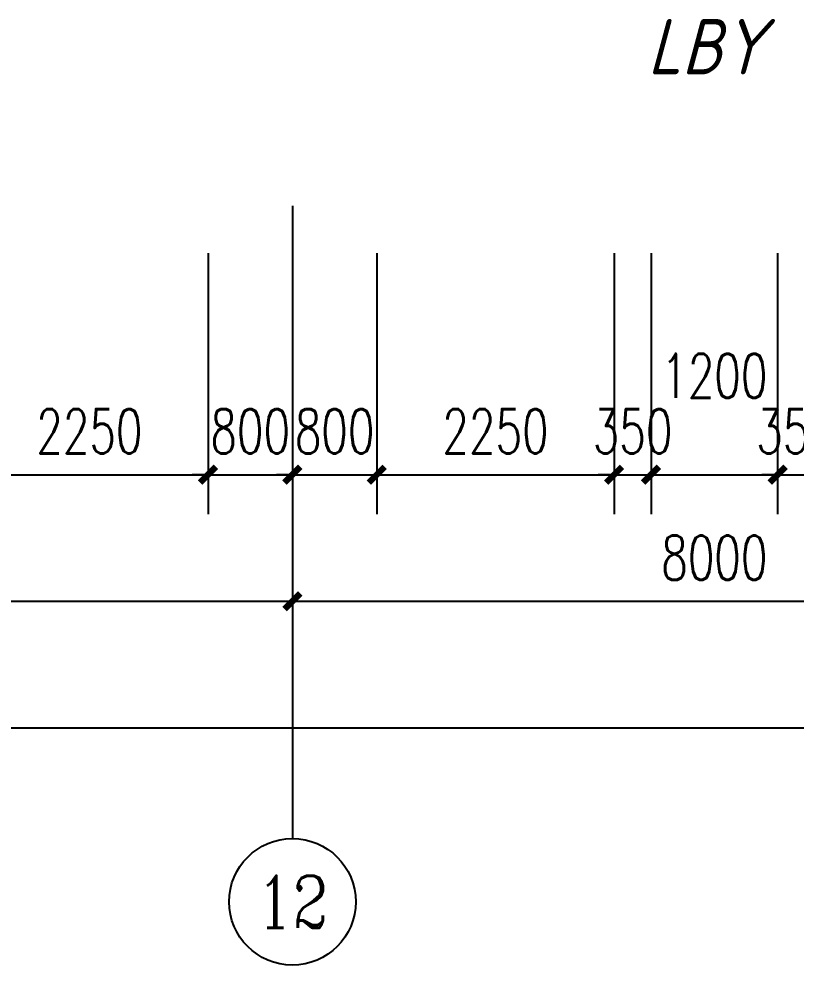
# Model space of a CAD drawing. Extents: x 0 to 2972856, y -1269770 to 0.
# Drawn here: x 2748063 to 2755431, y -1241746 to -1232774 of the extents above; entities that cross this region are included whole.
import ezdxf
from ezdxf.enums import TextEntityAlignment as Align

# ---------------------------------------------------------------- set-up
doc = ezdxf.new("R2010")
doc.units = 0
doc.header["$LTSCALE"] = 1000
doc.header["$PDSIZE"] = 50
doc.layers.add('1-建筑底图', color=8, linetype='Continuous')
doc.layers.add('AXIS_TEXT', color=7, linetype='Continuous')
doc.styles.add('_TCH_AXIS', font='COMPLEX', dxfattribs={"bigfont": 'GBCBIG'})
doc.styles.add('A_DIM_T3', font='SIMPLEX', dxfattribs={"width": 0.7, "bigfont": 'HZ'})
doc.styles.add('COMPLEX', font='COMPLEX')
doc.styles.get("Standard").update_dxf_attribs({"font": 'gbeitc.shx', "bigfont": 'gbcbig.shx'})
doc.dimstyles.new('_TCH_ARCH&&150', dxfattribs={"dimtxt": 420, "dimasz": 150, "dimexe": 375, "dimexo": 450, "dimgap": 202.5, "dimtad": 1, "dimdec": 0, "dimzin": 0, "dimdsep": 46, "dimtxsty": 'A_DIM_T3', "dimblk": 'ARCHTICK', "dimcen": 0.09, "dimclrt": 7, "dimazin": 2, "dimtfac": 1, "dimtdec": 0, "dimtix": 1, "dimtmove": 2, "dimatfit": 3, "dimfxl": 150, "dimtolj": 1, "dimtzin": 0, "dimarcsym": 0})

# ---------------------------------------------------------------- blocks, each defined once
blk = doc.blocks.new('_ArchTick')
at = {"color": 0, "linetype": 'ByBlock', "const_width": 0.4}
blk.add_lwpolyline([(-0.5, -0.5), (0.5, 0.5)], dxfattribs=at)
blk = doc.blocks.new('*D1162')
at = {"layer": '1-建筑底图', "color": 0, "lineweight": -2, "transparency": 16777216}
for p, q in [((2060076.6, -1229225.4), (2060076.6, -1234100.4)), ((2167276.6, -1229225.4), (2167276.6, -1234100.4)), ((2060076.6, -1233725.4), (2167276.6, -1233725.4))]:
    blk.add_line(p, q, dxfattribs=at)
at = {"layer": 'Defpoints', "color": 0, "transparency": 16777216}
for p in [(2060076.6, -1228775.4), (2167276.6, -1228775.4), (2167276.6, -1233725.4)]:
    blk.add_point(p, dxfattribs=at)
at = {"layer": '1-建筑底图', "color": 0, "lineweight": -2, "transparency": 16777216, "xscale": 150, "yscale": 150, "zscale": 150, "rotation": 180}
blk.add_blockref('_ArchTick', (2060076.6, -1233725.4), dxfattribs=at)
at = {"layer": '1-建筑底图', "color": 0, "lineweight": -2, "transparency": 16777216, "xscale": 150, "yscale": 150, "zscale": 150}
blk.add_blockref('_ArchTick', (2167276.6, -1233725.4), dxfattribs=at)
at = {"layer": '1-建筑底图', "color": 7, "transparency": 16777216, "insert": (2113676.6, -1233312.9), "char_height": 420, "attachment_point": 5, "style": 'A_DIM_T3'}
blk.add_mtext('\\A1;107200', dxfattribs=at)
blk = doc.blocks.new('*D1174')
at = {"layer": '1-建筑底图', "color": 0, "lineweight": -2, "transparency": 16777216}
for p, q in [((2127876.6, -1229225.4), (2127876.6, -1232900.4)), ((2135876.6, -1229225.4), (2135876.6, -1232900.4)), ((2127876.6, -1232525.4), (2135876.6, -1232525.4))]:
    blk.add_line(p, q, dxfattribs=at)
at = {"layer": 'Defpoints', "color": 0, "transparency": 16777216}
for p in [(2127876.6, -1228775.4), (2135876.6, -1228775.4), (2135876.6, -1232525.4)]:
    blk.add_point(p, dxfattribs=at)
at = {"layer": '1-建筑底图', "color": 0, "lineweight": -2, "transparency": 16777216, "xscale": 150, "yscale": 150, "zscale": 150, "rotation": 180}
blk.add_blockref('_ArchTick', (2127876.6, -1232525.4), dxfattribs=at)
at = {"layer": '1-建筑底图', "color": 0, "lineweight": -2, "transparency": 16777216, "xscale": 150, "yscale": 150, "zscale": 150}
blk.add_blockref('_ArchTick', (2135876.6, -1232525.4), dxfattribs=at)
at = {"layer": '1-建筑底图', "color": 7, "transparency": 16777216, "insert": (2131876.6, -1232112.9), "char_height": 420, "attachment_point": 5, "style": 'A_DIM_T3'}
blk.add_mtext('\\A1;8000', dxfattribs=at)
blk = doc.blocks.new('*D1175')
at = {"layer": '1-建筑底图', "color": 0, "lineweight": -2, "transparency": 16777216}
for p, q in [((2135876.6, -1229225.4), (2135876.6, -1232900.4)), ((2143876.6, -1229225.4), (2143876.6, -1232900.4)), ((2135876.6, -1232525.4), (2143876.6, -1232525.4))]:
    blk.add_line(p, q, dxfattribs=at)
at = {"layer": 'Defpoints', "color": 0, "transparency": 16777216}
for p in [(2135876.6, -1228775.4), (2143876.6, -1228775.4), (2143876.6, -1232525.4)]:
    blk.add_point(p, dxfattribs=at)
at = {"layer": '1-建筑底图', "color": 0, "lineweight": -2, "transparency": 16777216, "xscale": 150, "yscale": 150, "zscale": 150, "rotation": 180}
blk.add_blockref('_ArchTick', (2135876.6, -1232525.4), dxfattribs=at)
at = {"layer": '1-建筑底图', "color": 0, "lineweight": -2, "transparency": 16777216, "xscale": 150, "yscale": 150, "zscale": 150}
blk.add_blockref('_ArchTick', (2143876.6, -1232525.4), dxfattribs=at)
at = {"layer": '1-建筑底图', "color": 7, "transparency": 16777216, "insert": (2139876.6, -1232112.9), "char_height": 420, "attachment_point": 5, "style": 'A_DIM_T3'}
blk.add_mtext('\\A1;8000', dxfattribs=at)
blk = doc.blocks.new('*D1300')
at = {"layer": '1-建筑底图', "color": 0, "lineweight": -2, "transparency": 16777216}
for p, q in [((2140476.6, -1229225.4), (2140476.6, -1231700.4)), ((2140826.6, -1229225.4), (2140826.6, -1231700.4)), ((2140476.6, -1231325.4), (2140326.6, -1231325.4)), ((2140476.6, -1231325.4), (2140826.6, -1231325.4)), ((2140826.6, -1231325.4), (2140976.6, -1231325.4))]:
    blk.add_line(p, q, dxfattribs=at)
at = {"layer": 'Defpoints', "color": 0, "transparency": 16777216}
for p in [(2140476.6, -1228775.4), (2140826.6, -1228775.4), (2140826.6, -1231325.4)]:
    blk.add_point(p, dxfattribs=at)
at = {"layer": '1-建筑底图', "color": 0, "lineweight": -2, "transparency": 16777216, "xscale": 150, "yscale": 150, "zscale": 150}
blk.add_blockref('_ArchTick', (2140476.6, -1231325.4), dxfattribs=at)
at = {"layer": '1-建筑底图', "color": 0, "lineweight": -2, "transparency": 16777216, "xscale": 150, "yscale": 150, "zscale": 150, "rotation": 180}
blk.add_blockref('_ArchTick', (2140826.6, -1231325.4), dxfattribs=at)
at = {"layer": '1-建筑底图', "color": 7, "transparency": 16777216, "insert": (2140651.6, -1230912.9), "char_height": 420, "attachment_point": 5, "style": 'A_DIM_T3'}
blk.add_mtext('\\A1;350', dxfattribs=at)
blk = doc.blocks.new('*D1301')
at = {"layer": '1-建筑底图', "color": 0, "lineweight": -2, "transparency": 16777216}
for p, q in [((2139276.6, -1229225.4), (2139276.6, -1231700.4)), ((2140476.6, -1229225.4), (2140476.6, -1231700.4)), ((2139276.6, -1231325.4), (2140476.6, -1231325.4))]:
    blk.add_line(p, q, dxfattribs=at)
at = {"layer": 'Defpoints', "color": 0, "transparency": 16777216}
for p in [(2139276.6, -1228775.4), (2140476.6, -1228775.4), (2140476.6, -1231325.4)]:
    blk.add_point(p, dxfattribs=at)
at = {"layer": '1-建筑底图', "color": 0, "lineweight": -2, "transparency": 16777216, "xscale": 150, "yscale": 150, "zscale": 150, "rotation": 180}
blk.add_blockref('_ArchTick', (2139276.6, -1231325.4), dxfattribs=at)
at = {"layer": '1-建筑底图', "color": 0, "lineweight": -2, "transparency": 16777216, "xscale": 150, "yscale": 150, "zscale": 150}
blk.add_blockref('_ArchTick', (2140476.6, -1231325.4), dxfattribs=at)
at = {"layer": '1-建筑底图', "color": 7, "transparency": 16777216, "insert": (2139876.6, -1230387.9), "char_height": 420, "attachment_point": 5, "style": 'A_DIM_T3'}
blk.add_mtext('\\A1;1200', dxfattribs=at)
blk = doc.blocks.new('*D1302')
at = {"layer": '1-建筑底图', "color": 0, "lineweight": -2, "transparency": 16777216}
for p, q in [((2138926.6, -1229225.4), (2138926.6, -1231700.4)), ((2139276.6, -1229225.4), (2139276.6, -1231700.4)), ((2138926.6, -1231325.4), (2138776.6, -1231325.4)), ((2138926.6, -1231325.4), (2139276.6, -1231325.4)), ((2139276.6, -1231325.4), (2139426.6, -1231325.4))]:
    blk.add_line(p, q, dxfattribs=at)
at = {"layer": 'Defpoints', "color": 0, "transparency": 16777216}
for p in [(2138926.6, -1228775.4), (2139276.6, -1228775.4), (2139276.6, -1231325.4)]:
    blk.add_point(p, dxfattribs=at)
at = {"layer": '1-建筑底图', "color": 0, "lineweight": -2, "transparency": 16777216, "xscale": 150, "yscale": 150, "zscale": 150}
blk.add_blockref('_ArchTick', (2138926.6, -1231325.4), dxfattribs=at)
at = {"layer": '1-建筑底图', "color": 0, "lineweight": -2, "transparency": 16777216, "xscale": 150, "yscale": 150, "zscale": 150, "rotation": 180}
blk.add_blockref('_ArchTick', (2139276.6, -1231325.4), dxfattribs=at)
at = {"layer": '1-建筑底图', "color": 7, "transparency": 16777216, "insert": (2139101.6, -1230912.9), "char_height": 420, "attachment_point": 5, "style": 'A_DIM_T3'}
blk.add_mtext('\\A1;350', dxfattribs=at)
blk = doc.blocks.new('*D1303')
at = {"layer": '1-建筑底图', "color": 0, "lineweight": -2, "transparency": 16777216}
for p, q in [((2136676.6, -1229225.4), (2136676.6, -1231700.4)), ((2138926.6, -1229225.4), (2138926.6, -1231700.4)), ((2136676.6, -1231325.4), (2138926.6, -1231325.4))]:
    blk.add_line(p, q, dxfattribs=at)
at = {"layer": 'Defpoints', "color": 0, "transparency": 16777216}
for p in [(2136676.6, -1228775.4), (2138926.6, -1228775.4), (2138926.6, -1231325.4)]:
    blk.add_point(p, dxfattribs=at)
at = {"layer": '1-建筑底图', "color": 0, "lineweight": -2, "transparency": 16777216, "xscale": 150, "yscale": 150, "zscale": 150, "rotation": 180}
blk.add_blockref('_ArchTick', (2136676.6, -1231325.4), dxfattribs=at)
at = {"layer": '1-建筑底图', "color": 0, "lineweight": -2, "transparency": 16777216, "xscale": 150, "yscale": 150, "zscale": 150}
blk.add_blockref('_ArchTick', (2138926.6, -1231325.4), dxfattribs=at)
at = {"layer": '1-建筑底图', "color": 7, "transparency": 16777216, "insert": (2137801.6, -1230912.9), "char_height": 420, "attachment_point": 5, "style": 'A_DIM_T3'}
blk.add_mtext('\\A1;2250', dxfattribs=at)
blk = doc.blocks.new('*D1304')
at = {"layer": '1-建筑底图', "color": 0, "lineweight": -2, "transparency": 16777216}
for p, q in [((2135876.6, -1229225.4), (2135876.6, -1231700.4)), ((2136676.6, -1229225.4), (2136676.6, -1231700.4)), ((2135876.6, -1231325.4), (2135726.6, -1231325.4)), ((2135876.6, -1231325.4), (2136676.6, -1231325.4)), ((2136676.6, -1231325.4), (2136826.6, -1231325.4))]:
    blk.add_line(p, q, dxfattribs=at)
at = {"layer": 'Defpoints', "color": 0, "transparency": 16777216}
for p in [(2135876.6, -1228775.4), (2136676.6, -1228775.4), (2136676.6, -1231325.4)]:
    blk.add_point(p, dxfattribs=at)
at = {"layer": '1-建筑底图', "color": 0, "lineweight": -2, "transparency": 16777216, "xscale": 150, "yscale": 150, "zscale": 150}
blk.add_blockref('_ArchTick', (2135876.6, -1231325.4), dxfattribs=at)
at = {"layer": '1-建筑底图', "color": 0, "lineweight": -2, "transparency": 16777216, "xscale": 150, "yscale": 150, "zscale": 150, "rotation": 180}
blk.add_blockref('_ArchTick', (2136676.6, -1231325.4), dxfattribs=at)
at = {"layer": '1-建筑底图', "color": 7, "transparency": 16777216, "insert": (2136276.6, -1230912.9), "char_height": 420, "attachment_point": 5, "style": 'A_DIM_T3'}
blk.add_mtext('\\A1;800', dxfattribs=at)
blk = doc.blocks.new('*D1305')
at = {"layer": '1-建筑底图', "color": 0, "lineweight": -2, "transparency": 16777216}
for p, q in [((2135076.6, -1229225.4), (2135076.6, -1231700.4)), ((2135876.6, -1229225.4), (2135876.6, -1231700.4)), ((2135076.6, -1231325.4), (2134926.6, -1231325.4)), ((2135076.6, -1231325.4), (2135876.6, -1231325.4)), ((2135876.6, -1231325.4), (2136026.6, -1231325.4))]:
    blk.add_line(p, q, dxfattribs=at)
at = {"layer": 'Defpoints', "color": 0, "transparency": 16777216}
for p in [(2135076.6, -1228775.4), (2135876.6, -1228775.4), (2135876.6, -1231325.4)]:
    blk.add_point(p, dxfattribs=at)
at = {"layer": '1-建筑底图', "color": 0, "lineweight": -2, "transparency": 16777216, "xscale": 150, "yscale": 150, "zscale": 150}
blk.add_blockref('_ArchTick', (2135076.6, -1231325.4), dxfattribs=at)
at = {"layer": '1-建筑底图', "color": 0, "lineweight": -2, "transparency": 16777216, "xscale": 150, "yscale": 150, "zscale": 150, "rotation": 180}
blk.add_blockref('_ArchTick', (2135876.6, -1231325.4), dxfattribs=at)
at = {"layer": '1-建筑底图', "color": 7, "transparency": 16777216, "insert": (2135476.6, -1230912.9), "char_height": 420, "attachment_point": 5, "style": 'A_DIM_T3'}
blk.add_mtext('\\A1;800', dxfattribs=at)
blk = doc.blocks.new('*D1306')
at = {"layer": '1-建筑底图', "color": 0, "lineweight": -2, "transparency": 16777216}
for p, q in [((2132826.6, -1229225.4), (2132826.6, -1231700.4)), ((2135076.6, -1229225.4), (2135076.6, -1231700.4)), ((2132826.6, -1231325.4), (2135076.6, -1231325.4))]:
    blk.add_line(p, q, dxfattribs=at)
at = {"layer": 'Defpoints', "color": 0, "transparency": 16777216}
for p in [(2132826.6, -1228775.4), (2135076.6, -1228775.4), (2135076.6, -1231325.4)]:
    blk.add_point(p, dxfattribs=at)
at = {"layer": '1-建筑底图', "color": 0, "lineweight": -2, "transparency": 16777216, "xscale": 150, "yscale": 150, "zscale": 150, "rotation": 180}
blk.add_blockref('_ArchTick', (2132826.6, -1231325.4), dxfattribs=at)
at = {"layer": '1-建筑底图', "color": 0, "lineweight": -2, "transparency": 16777216, "xscale": 150, "yscale": 150, "zscale": 150}
blk.add_blockref('_ArchTick', (2135076.6, -1231325.4), dxfattribs=at)
at = {"layer": '1-建筑底图', "color": 7, "transparency": 16777216, "insert": (2133951.6, -1230912.9), "char_height": 420, "attachment_point": 5, "style": 'A_DIM_T3'}
blk.add_mtext('\\A1;2250', dxfattribs=at)
blk = doc.blocks.new('*D1469')
at = {"layer": '1-建筑底图', "color": 0, "lineweight": -2, "transparency": 16777216}
for p, q in [((2060076.6, -1229225.4), (2060076.6, -1234100.4)), ((2167276.6, -1229225.4), (2167276.6, -1234100.4)), ((2060076.6, -1233725.4), (2167276.6, -1233725.4))]:
    blk.add_line(p, q, dxfattribs=at)
at = {"layer": 'Defpoints', "color": 0, "transparency": 16777216}
for p in [(2060076.6, -1228775.4), (2167276.6, -1228775.4), (2167276.6, -1233725.4)]:
    blk.add_point(p, dxfattribs=at)
at = {"layer": '1-建筑底图', "color": 0, "lineweight": -2, "transparency": 16777216, "xscale": 150, "yscale": 150, "zscale": 150, "rotation": 180}
blk.add_blockref('_ArchTick', (2060076.6, -1233725.4), dxfattribs=at)
at = {"layer": '1-建筑底图', "color": 0, "lineweight": -2, "transparency": 16777216, "xscale": 150, "yscale": 150, "zscale": 150}
blk.add_blockref('_ArchTick', (2167276.6, -1233725.4), dxfattribs=at)
at = {"layer": '1-建筑底图', "color": 7, "transparency": 16777216, "insert": (2113676.6, -1233312.9), "char_height": 420, "attachment_point": 5, "style": 'A_DIM_T3'}
blk.add_mtext('\\A1;107200', dxfattribs=at)
blk = doc.blocks.new('*D1481')
at = {"layer": '1-建筑底图', "color": 0, "lineweight": -2, "transparency": 16777216}
for p, q in [((2127876.6, -1229225.4), (2127876.6, -1232900.4)), ((2135876.6, -1229225.4), (2135876.6, -1232900.4)), ((2127876.6, -1232525.4), (2135876.6, -1232525.4))]:
    blk.add_line(p, q, dxfattribs=at)
at = {"layer": 'Defpoints', "color": 0, "transparency": 16777216}
for p in [(2127876.6, -1228775.4), (2135876.6, -1228775.4), (2135876.6, -1232525.4)]:
    blk.add_point(p, dxfattribs=at)
at = {"layer": '1-建筑底图', "color": 0, "lineweight": -2, "transparency": 16777216, "xscale": 150, "yscale": 150, "zscale": 150, "rotation": 180}
blk.add_blockref('_ArchTick', (2127876.6, -1232525.4), dxfattribs=at)
at = {"layer": '1-建筑底图', "color": 0, "lineweight": -2, "transparency": 16777216, "xscale": 150, "yscale": 150, "zscale": 150}
blk.add_blockref('_ArchTick', (2135876.6, -1232525.4), dxfattribs=at)
at = {"layer": '1-建筑底图', "color": 7, "transparency": 16777216, "insert": (2131876.6, -1232112.9), "char_height": 420, "attachment_point": 5, "style": 'A_DIM_T3'}
blk.add_mtext('\\A1;8000', dxfattribs=at)
blk = doc.blocks.new('*D1482')
at = {"layer": '1-建筑底图', "color": 0, "lineweight": -2, "transparency": 16777216}
for p, q in [((2135876.6, -1229225.4), (2135876.6, -1232900.4)), ((2143876.6, -1229225.4), (2143876.6, -1232900.4)), ((2135876.6, -1232525.4), (2143876.6, -1232525.4))]:
    blk.add_line(p, q, dxfattribs=at)
at = {"layer": 'Defpoints', "color": 0, "transparency": 16777216}
for p in [(2135876.6, -1228775.4), (2143876.6, -1228775.4), (2143876.6, -1232525.4)]:
    blk.add_point(p, dxfattribs=at)
at = {"layer": '1-建筑底图', "color": 0, "lineweight": -2, "transparency": 16777216, "xscale": 150, "yscale": 150, "zscale": 150, "rotation": 180}
blk.add_blockref('_ArchTick', (2135876.6, -1232525.4), dxfattribs=at)
at = {"layer": '1-建筑底图', "color": 0, "lineweight": -2, "transparency": 16777216, "xscale": 150, "yscale": 150, "zscale": 150}
blk.add_blockref('_ArchTick', (2143876.6, -1232525.4), dxfattribs=at)
at = {"layer": '1-建筑底图', "color": 7, "transparency": 16777216, "insert": (2139876.6, -1232112.9), "char_height": 420, "attachment_point": 5, "style": 'A_DIM_T3'}
blk.add_mtext('\\A1;8000', dxfattribs=at)
blk = doc.blocks.new('*D1607')
at = {"layer": '1-建筑底图', "color": 0, "lineweight": -2, "transparency": 16777216}
for p, q in [((2140476.6, -1229225.4), (2140476.6, -1231700.4)), ((2140826.6, -1229225.4), (2140826.6, -1231700.4)), ((2140476.6, -1231325.4), (2140326.6, -1231325.4)), ((2140476.6, -1231325.4), (2140826.6, -1231325.4)), ((2140826.6, -1231325.4), (2140976.6, -1231325.4))]:
    blk.add_line(p, q, dxfattribs=at)
at = {"layer": 'Defpoints', "color": 0, "transparency": 16777216}
for p in [(2140476.6, -1228775.4), (2140826.6, -1228775.4), (2140826.6, -1231325.4)]:
    blk.add_point(p, dxfattribs=at)
at = {"layer": '1-建筑底图', "color": 0, "lineweight": -2, "transparency": 16777216, "xscale": 150, "yscale": 150, "zscale": 150}
blk.add_blockref('_ArchTick', (2140476.6, -1231325.4), dxfattribs=at)
at = {"layer": '1-建筑底图', "color": 0, "lineweight": -2, "transparency": 16777216, "xscale": 150, "yscale": 150, "zscale": 150, "rotation": 180}
blk.add_blockref('_ArchTick', (2140826.6, -1231325.4), dxfattribs=at)
at = {"layer": '1-建筑底图', "color": 7, "transparency": 16777216, "insert": (2140651.6, -1230912.9), "char_height": 420, "attachment_point": 5, "style": 'A_DIM_T3'}
blk.add_mtext('\\A1;350', dxfattribs=at)
blk = doc.blocks.new('*D1608')
at = {"layer": '1-建筑底图', "color": 0, "lineweight": -2, "transparency": 16777216}
for p, q in [((2139276.6, -1229225.4), (2139276.6, -1231700.4)), ((2140476.6, -1229225.4), (2140476.6, -1231700.4)), ((2139276.6, -1231325.4), (2140476.6, -1231325.4))]:
    blk.add_line(p, q, dxfattribs=at)
at = {"layer": 'Defpoints', "color": 0, "transparency": 16777216}
for p in [(2139276.6, -1228775.4), (2140476.6, -1228775.4), (2140476.6, -1231325.4)]:
    blk.add_point(p, dxfattribs=at)
at = {"layer": '1-建筑底图', "color": 0, "lineweight": -2, "transparency": 16777216, "xscale": 150, "yscale": 150, "zscale": 150, "rotation": 180}
blk.add_blockref('_ArchTick', (2139276.6, -1231325.4), dxfattribs=at)
at = {"layer": '1-建筑底图', "color": 0, "lineweight": -2, "transparency": 16777216, "xscale": 150, "yscale": 150, "zscale": 150}
blk.add_blockref('_ArchTick', (2140476.6, -1231325.4), dxfattribs=at)
at = {"layer": '1-建筑底图', "color": 7, "transparency": 16777216, "insert": (2139876.6, -1230387.9), "char_height": 420, "attachment_point": 5, "style": 'A_DIM_T3'}
blk.add_mtext('\\A1;1200', dxfattribs=at)
blk = doc.blocks.new('*D1609')
at = {"layer": '1-建筑底图', "color": 0, "lineweight": -2, "transparency": 16777216}
for p, q in [((2138926.6, -1229225.4), (2138926.6, -1231700.4)), ((2139276.6, -1229225.4), (2139276.6, -1231700.4)), ((2138926.6, -1231325.4), (2138776.6, -1231325.4)), ((2138926.6, -1231325.4), (2139276.6, -1231325.4)), ((2139276.6, -1231325.4), (2139426.6, -1231325.4))]:
    blk.add_line(p, q, dxfattribs=at)
at = {"layer": 'Defpoints', "color": 0, "transparency": 16777216}
for p in [(2138926.6, -1228775.4), (2139276.6, -1228775.4), (2139276.6, -1231325.4)]:
    blk.add_point(p, dxfattribs=at)
at = {"layer": '1-建筑底图', "color": 0, "lineweight": -2, "transparency": 16777216, "xscale": 150, "yscale": 150, "zscale": 150}
blk.add_blockref('_ArchTick', (2138926.6, -1231325.4), dxfattribs=at)
at = {"layer": '1-建筑底图', "color": 0, "lineweight": -2, "transparency": 16777216, "xscale": 150, "yscale": 150, "zscale": 150, "rotation": 180}
blk.add_blockref('_ArchTick', (2139276.6, -1231325.4), dxfattribs=at)
at = {"layer": '1-建筑底图', "color": 7, "transparency": 16777216, "insert": (2139101.6, -1230912.9), "char_height": 420, "attachment_point": 5, "style": 'A_DIM_T3'}
blk.add_mtext('\\A1;350', dxfattribs=at)
blk = doc.blocks.new('*D1610')
at = {"layer": '1-建筑底图', "color": 0, "lineweight": -2, "transparency": 16777216}
for p, q in [((2136676.6, -1229225.4), (2136676.6, -1231700.4)), ((2138926.6, -1229225.4), (2138926.6, -1231700.4)), ((2136676.6, -1231325.4), (2138926.6, -1231325.4))]:
    blk.add_line(p, q, dxfattribs=at)
at = {"layer": 'Defpoints', "color": 0, "transparency": 16777216}
for p in [(2136676.6, -1228775.4), (2138926.6, -1228775.4), (2138926.6, -1231325.4)]:
    blk.add_point(p, dxfattribs=at)
at = {"layer": '1-建筑底图', "color": 0, "lineweight": -2, "transparency": 16777216, "xscale": 150, "yscale": 150, "zscale": 150, "rotation": 180}
blk.add_blockref('_ArchTick', (2136676.6, -1231325.4), dxfattribs=at)
at = {"layer": '1-建筑底图', "color": 0, "lineweight": -2, "transparency": 16777216, "xscale": 150, "yscale": 150, "zscale": 150}
blk.add_blockref('_ArchTick', (2138926.6, -1231325.4), dxfattribs=at)
at = {"layer": '1-建筑底图', "color": 7, "transparency": 16777216, "insert": (2137801.6, -1230912.9), "char_height": 420, "attachment_point": 5, "style": 'A_DIM_T3'}
blk.add_mtext('\\A1;2250', dxfattribs=at)
blk = doc.blocks.new('*D1611')
at = {"layer": '1-建筑底图', "color": 0, "lineweight": -2, "transparency": 16777216}
for p, q in [((2135876.6, -1229225.4), (2135876.6, -1231700.4)), ((2136676.6, -1229225.4), (2136676.6, -1231700.4)), ((2135876.6, -1231325.4), (2135726.6, -1231325.4)), ((2135876.6, -1231325.4), (2136676.6, -1231325.4)), ((2136676.6, -1231325.4), (2136826.6, -1231325.4))]:
    blk.add_line(p, q, dxfattribs=at)
at = {"layer": 'Defpoints', "color": 0, "transparency": 16777216}
for p in [(2135876.6, -1228775.4), (2136676.6, -1228775.4), (2136676.6, -1231325.4)]:
    blk.add_point(p, dxfattribs=at)
at = {"layer": '1-建筑底图', "color": 0, "lineweight": -2, "transparency": 16777216, "xscale": 150, "yscale": 150, "zscale": 150}
blk.add_blockref('_ArchTick', (2135876.6, -1231325.4), dxfattribs=at)
at = {"layer": '1-建筑底图', "color": 0, "lineweight": -2, "transparency": 16777216, "xscale": 150, "yscale": 150, "zscale": 150, "rotation": 180}
blk.add_blockref('_ArchTick', (2136676.6, -1231325.4), dxfattribs=at)
at = {"layer": '1-建筑底图', "color": 7, "transparency": 16777216, "insert": (2136276.6, -1230912.9), "char_height": 420, "attachment_point": 5, "style": 'A_DIM_T3'}
blk.add_mtext('\\A1;800', dxfattribs=at)
blk = doc.blocks.new('*D1612')
at = {"layer": '1-建筑底图', "color": 0, "lineweight": -2, "transparency": 16777216}
for p, q in [((2135076.6, -1229225.4), (2135076.6, -1231700.4)), ((2135876.6, -1229225.4), (2135876.6, -1231700.4)), ((2135076.6, -1231325.4), (2134926.6, -1231325.4)), ((2135076.6, -1231325.4), (2135876.6, -1231325.4)), ((2135876.6, -1231325.4), (2136026.6, -1231325.4))]:
    blk.add_line(p, q, dxfattribs=at)
at = {"layer": 'Defpoints', "color": 0, "transparency": 16777216}
for p in [(2135076.6, -1228775.4), (2135876.6, -1228775.4), (2135876.6, -1231325.4)]:
    blk.add_point(p, dxfattribs=at)
at = {"layer": '1-建筑底图', "color": 0, "lineweight": -2, "transparency": 16777216, "xscale": 150, "yscale": 150, "zscale": 150}
blk.add_blockref('_ArchTick', (2135076.6, -1231325.4), dxfattribs=at)
at = {"layer": '1-建筑底图', "color": 0, "lineweight": -2, "transparency": 16777216, "xscale": 150, "yscale": 150, "zscale": 150, "rotation": 180}
blk.add_blockref('_ArchTick', (2135876.6, -1231325.4), dxfattribs=at)
at = {"layer": '1-建筑底图', "color": 7, "transparency": 16777216, "insert": (2135476.6, -1230912.9), "char_height": 420, "attachment_point": 5, "style": 'A_DIM_T3'}
blk.add_mtext('\\A1;800', dxfattribs=at)
blk = doc.blocks.new('*D1613')
at = {"layer": '1-建筑底图', "color": 0, "lineweight": -2, "transparency": 16777216}
for p, q in [((2132826.6, -1229225.4), (2132826.6, -1231700.4)), ((2135076.6, -1229225.4), (2135076.6, -1231700.4)), ((2132826.6, -1231325.4), (2135076.6, -1231325.4))]:
    blk.add_line(p, q, dxfattribs=at)
at = {"layer": 'Defpoints', "color": 0, "transparency": 16777216}
for p in [(2132826.6, -1228775.4), (2135076.6, -1228775.4), (2135076.6, -1231325.4)]:
    blk.add_point(p, dxfattribs=at)
at = {"layer": '1-建筑底图', "color": 0, "lineweight": -2, "transparency": 16777216, "xscale": 150, "yscale": 150, "zscale": 150, "rotation": 180}
blk.add_blockref('_ArchTick', (2132826.6, -1231325.4), dxfattribs=at)
at = {"layer": '1-建筑底图', "color": 0, "lineweight": -2, "transparency": 16777216, "xscale": 150, "yscale": 150, "zscale": 150}
blk.add_blockref('_ArchTick', (2135076.6, -1231325.4), dxfattribs=at)
at = {"layer": '1-建筑底图', "color": 7, "transparency": 16777216, "insert": (2133951.6, -1230912.9), "char_height": 420, "attachment_point": 5, "style": 'A_DIM_T3'}
blk.add_mtext('\\A1;2250', dxfattribs=at)
blk = doc.blocks.new('_AXISO')
blk.add_circle((0, 0), 0.5)
at = {"layer": 'AXIS_TEXT', "style": 'COMPLEX', "width": 1.041667}
blk.add_attdef('A', text='', height=0.56, dxfattribs=at).set_placement((-0.25, -0.28), (0.25, -0.28), align=Align.FIT)
blk = doc.blocks.new('*D1776')
at = {"layer": '1-建筑底图', "color": 0, "lineweight": -2, "transparency": 16777216}
for p, q in [((2060076.6, -1229225.4), (2060076.6, -1234100.4)), ((2167276.6, -1229225.4), (2167276.6, -1234100.4)), ((2060076.6, -1233725.4), (2167276.6, -1233725.4))]:
    blk.add_line(p, q, dxfattribs=at)
at = {"layer": 'Defpoints', "color": 0, "transparency": 16777216}
for p in [(2060076.6, -1228775.4), (2167276.6, -1228775.4), (2167276.6, -1233725.4)]:
    blk.add_point(p, dxfattribs=at)
at = {"layer": '1-建筑底图', "color": 0, "lineweight": -2, "transparency": 16777216, "xscale": 150, "yscale": 150, "zscale": 150, "rotation": 180}
blk.add_blockref('_ArchTick', (2060076.6, -1233725.4), dxfattribs=at)
at = {"layer": '1-建筑底图', "color": 0, "lineweight": -2, "transparency": 16777216, "xscale": 150, "yscale": 150, "zscale": 150}
blk.add_blockref('_ArchTick', (2167276.6, -1233725.4), dxfattribs=at)
at = {"layer": '1-建筑底图', "color": 7, "transparency": 16777216, "insert": (2113676.6, -1233312.9), "char_height": 420, "attachment_point": 5, "style": 'A_DIM_T3'}
blk.add_mtext('\\A1;107200', dxfattribs=at)
blk = doc.blocks.new('*D1788')
at = {"layer": '1-建筑底图', "color": 0, "lineweight": -2, "transparency": 16777216}
for p, q in [((2127876.6, -1229225.4), (2127876.6, -1232900.4)), ((2135876.6, -1229225.4), (2135876.6, -1232900.4)), ((2127876.6, -1232525.4), (2135876.6, -1232525.4))]:
    blk.add_line(p, q, dxfattribs=at)
at = {"layer": 'Defpoints', "color": 0, "transparency": 16777216}
for p in [(2127876.6, -1228775.4), (2135876.6, -1228775.4), (2135876.6, -1232525.4)]:
    blk.add_point(p, dxfattribs=at)
at = {"layer": '1-建筑底图', "color": 0, "lineweight": -2, "transparency": 16777216, "xscale": 150, "yscale": 150, "zscale": 150, "rotation": 180}
blk.add_blockref('_ArchTick', (2127876.6, -1232525.4), dxfattribs=at)
at = {"layer": '1-建筑底图', "color": 0, "lineweight": -2, "transparency": 16777216, "xscale": 150, "yscale": 150, "zscale": 150}
blk.add_blockref('_ArchTick', (2135876.6, -1232525.4), dxfattribs=at)
at = {"layer": '1-建筑底图', "color": 7, "transparency": 16777216, "insert": (2131876.6, -1232112.9), "char_height": 420, "attachment_point": 5, "style": 'A_DIM_T3'}
blk.add_mtext('\\A1;8000', dxfattribs=at)
blk = doc.blocks.new('*D1789')
at = {"layer": '1-建筑底图', "color": 0, "lineweight": -2, "transparency": 16777216}
for p, q in [((2135876.6, -1229225.4), (2135876.6, -1232900.4)), ((2143876.6, -1229225.4), (2143876.6, -1232900.4)), ((2135876.6, -1232525.4), (2143876.6, -1232525.4))]:
    blk.add_line(p, q, dxfattribs=at)
at = {"layer": 'Defpoints', "color": 0, "transparency": 16777216}
for p in [(2135876.6, -1228775.4), (2143876.6, -1228775.4), (2143876.6, -1232525.4)]:
    blk.add_point(p, dxfattribs=at)
at = {"layer": '1-建筑底图', "color": 0, "lineweight": -2, "transparency": 16777216, "xscale": 150, "yscale": 150, "zscale": 150, "rotation": 180}
blk.add_blockref('_ArchTick', (2135876.6, -1232525.4), dxfattribs=at)
at = {"layer": '1-建筑底图', "color": 0, "lineweight": -2, "transparency": 16777216, "xscale": 150, "yscale": 150, "zscale": 150}
blk.add_blockref('_ArchTick', (2143876.6, -1232525.4), dxfattribs=at)
at = {"layer": '1-建筑底图', "color": 7, "transparency": 16777216, "insert": (2139876.6, -1232112.9), "char_height": 420, "attachment_point": 5, "style": 'A_DIM_T3'}
blk.add_mtext('\\A1;8000', dxfattribs=at)
blk = doc.blocks.new('*D1914')
at = {"layer": '1-建筑底图', "color": 0, "lineweight": -2, "transparency": 16777216}
for p, q in [((2140476.6, -1229225.4), (2140476.6, -1231700.4)), ((2140826.6, -1229225.4), (2140826.6, -1231700.4)), ((2140476.6, -1231325.4), (2140326.6, -1231325.4)), ((2140476.6, -1231325.4), (2140826.6, -1231325.4)), ((2140826.6, -1231325.4), (2140976.6, -1231325.4))]:
    blk.add_line(p, q, dxfattribs=at)
at = {"layer": 'Defpoints', "color": 0, "transparency": 16777216}
for p in [(2140476.6, -1228775.4), (2140826.6, -1228775.4), (2140826.6, -1231325.4)]:
    blk.add_point(p, dxfattribs=at)
at = {"layer": '1-建筑底图', "color": 0, "lineweight": -2, "transparency": 16777216, "xscale": 150, "yscale": 150, "zscale": 150}
blk.add_blockref('_ArchTick', (2140476.6, -1231325.4), dxfattribs=at)
at = {"layer": '1-建筑底图', "color": 0, "lineweight": -2, "transparency": 16777216, "xscale": 150, "yscale": 150, "zscale": 150, "rotation": 180}
blk.add_blockref('_ArchTick', (2140826.6, -1231325.4), dxfattribs=at)
at = {"layer": '1-建筑底图', "color": 7, "transparency": 16777216, "insert": (2140651.6, -1230912.9), "char_height": 420, "attachment_point": 5, "style": 'A_DIM_T3'}
blk.add_mtext('\\A1;350', dxfattribs=at)
blk = doc.blocks.new('*D1915')
at = {"layer": '1-建筑底图', "color": 0, "lineweight": -2, "transparency": 16777216}
for p, q in [((2139276.6, -1229225.4), (2139276.6, -1231700.4)), ((2140476.6, -1229225.4), (2140476.6, -1231700.4)), ((2139276.6, -1231325.4), (2140476.6, -1231325.4))]:
    blk.add_line(p, q, dxfattribs=at)
at = {"layer": 'Defpoints', "color": 0, "transparency": 16777216}
for p in [(2139276.6, -1228775.4), (2140476.6, -1228775.4), (2140476.6, -1231325.4)]:
    blk.add_point(p, dxfattribs=at)
at = {"layer": '1-建筑底图', "color": 0, "lineweight": -2, "transparency": 16777216, "xscale": 150, "yscale": 150, "zscale": 150, "rotation": 180}
blk.add_blockref('_ArchTick', (2139276.6, -1231325.4), dxfattribs=at)
at = {"layer": '1-建筑底图', "color": 0, "lineweight": -2, "transparency": 16777216, "xscale": 150, "yscale": 150, "zscale": 150}
blk.add_blockref('_ArchTick', (2140476.6, -1231325.4), dxfattribs=at)
at = {"layer": '1-建筑底图', "color": 7, "transparency": 16777216, "insert": (2139876.6, -1230387.9), "char_height": 420, "attachment_point": 5, "style": 'A_DIM_T3'}
blk.add_mtext('\\A1;1200', dxfattribs=at)
blk = doc.blocks.new('*D1916')
at = {"layer": '1-建筑底图', "color": 0, "lineweight": -2, "transparency": 16777216}
for p, q in [((2138926.6, -1229225.4), (2138926.6, -1231700.4)), ((2139276.6, -1229225.4), (2139276.6, -1231700.4)), ((2138926.6, -1231325.4), (2138776.6, -1231325.4)), ((2138926.6, -1231325.4), (2139276.6, -1231325.4)), ((2139276.6, -1231325.4), (2139426.6, -1231325.4))]:
    blk.add_line(p, q, dxfattribs=at)
at = {"layer": 'Defpoints', "color": 0, "transparency": 16777216}
for p in [(2138926.6, -1228775.4), (2139276.6, -1228775.4), (2139276.6, -1231325.4)]:
    blk.add_point(p, dxfattribs=at)
at = {"layer": '1-建筑底图', "color": 0, "lineweight": -2, "transparency": 16777216, "xscale": 150, "yscale": 150, "zscale": 150}
blk.add_blockref('_ArchTick', (2138926.6, -1231325.4), dxfattribs=at)
at = {"layer": '1-建筑底图', "color": 0, "lineweight": -2, "transparency": 16777216, "xscale": 150, "yscale": 150, "zscale": 150, "rotation": 180}
blk.add_blockref('_ArchTick', (2139276.6, -1231325.4), dxfattribs=at)
at = {"layer": '1-建筑底图', "color": 7, "transparency": 16777216, "insert": (2139101.6, -1230912.9), "char_height": 420, "attachment_point": 5, "style": 'A_DIM_T3'}
blk.add_mtext('\\A1;350', dxfattribs=at)
blk = doc.blocks.new('*D1917')
at = {"layer": '1-建筑底图', "color": 0, "lineweight": -2, "transparency": 16777216}
for p, q in [((2136676.6, -1229225.4), (2136676.6, -1231700.4)), ((2138926.6, -1229225.4), (2138926.6, -1231700.4)), ((2136676.6, -1231325.4), (2138926.6, -1231325.4))]:
    blk.add_line(p, q, dxfattribs=at)
at = {"layer": 'Defpoints', "color": 0, "transparency": 16777216}
for p in [(2136676.6, -1228775.4), (2138926.6, -1228775.4), (2138926.6, -1231325.4)]:
    blk.add_point(p, dxfattribs=at)
at = {"layer": '1-建筑底图', "color": 0, "lineweight": -2, "transparency": 16777216, "xscale": 150, "yscale": 150, "zscale": 150, "rotation": 180}
blk.add_blockref('_ArchTick', (2136676.6, -1231325.4), dxfattribs=at)
at = {"layer": '1-建筑底图', "color": 0, "lineweight": -2, "transparency": 16777216, "xscale": 150, "yscale": 150, "zscale": 150}
blk.add_blockref('_ArchTick', (2138926.6, -1231325.4), dxfattribs=at)
at = {"layer": '1-建筑底图', "color": 7, "transparency": 16777216, "insert": (2137801.6, -1230912.9), "char_height": 420, "attachment_point": 5, "style": 'A_DIM_T3'}
blk.add_mtext('\\A1;2250', dxfattribs=at)
blk = doc.blocks.new('*D1918')
at = {"layer": '1-建筑底图', "color": 0, "lineweight": -2, "transparency": 16777216}
for p, q in [((2135876.6, -1229225.4), (2135876.6, -1231700.4)), ((2136676.6, -1229225.4), (2136676.6, -1231700.4)), ((2135876.6, -1231325.4), (2135726.6, -1231325.4)), ((2135876.6, -1231325.4), (2136676.6, -1231325.4)), ((2136676.6, -1231325.4), (2136826.6, -1231325.4))]:
    blk.add_line(p, q, dxfattribs=at)
at = {"layer": 'Defpoints', "color": 0, "transparency": 16777216}
for p in [(2135876.6, -1228775.4), (2136676.6, -1228775.4), (2136676.6, -1231325.4)]:
    blk.add_point(p, dxfattribs=at)
at = {"layer": '1-建筑底图', "color": 0, "lineweight": -2, "transparency": 16777216, "xscale": 150, "yscale": 150, "zscale": 150}
blk.add_blockref('_ArchTick', (2135876.6, -1231325.4), dxfattribs=at)
at = {"layer": '1-建筑底图', "color": 0, "lineweight": -2, "transparency": 16777216, "xscale": 150, "yscale": 150, "zscale": 150, "rotation": 180}
blk.add_blockref('_ArchTick', (2136676.6, -1231325.4), dxfattribs=at)
at = {"layer": '1-建筑底图', "color": 7, "transparency": 16777216, "insert": (2136276.6, -1230912.9), "char_height": 420, "attachment_point": 5, "style": 'A_DIM_T3'}
blk.add_mtext('\\A1;800', dxfattribs=at)
blk = doc.blocks.new('*D1919')
at = {"layer": '1-建筑底图', "color": 0, "lineweight": -2, "transparency": 16777216}
for p, q in [((2135076.6, -1229225.4), (2135076.6, -1231700.4)), ((2135876.6, -1229225.4), (2135876.6, -1231700.4)), ((2135076.6, -1231325.4), (2134926.6, -1231325.4)), ((2135076.6, -1231325.4), (2135876.6, -1231325.4)), ((2135876.6, -1231325.4), (2136026.6, -1231325.4))]:
    blk.add_line(p, q, dxfattribs=at)
at = {"layer": 'Defpoints', "color": 0, "transparency": 16777216}
for p in [(2135076.6, -1228775.4), (2135876.6, -1228775.4), (2135876.6, -1231325.4)]:
    blk.add_point(p, dxfattribs=at)
at = {"layer": '1-建筑底图', "color": 0, "lineweight": -2, "transparency": 16777216, "xscale": 150, "yscale": 150, "zscale": 150}
blk.add_blockref('_ArchTick', (2135076.6, -1231325.4), dxfattribs=at)
at = {"layer": '1-建筑底图', "color": 0, "lineweight": -2, "transparency": 16777216, "xscale": 150, "yscale": 150, "zscale": 150, "rotation": 180}
blk.add_blockref('_ArchTick', (2135876.6, -1231325.4), dxfattribs=at)
at = {"layer": '1-建筑底图', "color": 7, "transparency": 16777216, "insert": (2135476.6, -1230912.9), "char_height": 420, "attachment_point": 5, "style": 'A_DIM_T3'}
blk.add_mtext('\\A1;800', dxfattribs=at)
blk = doc.blocks.new('*D1920')
at = {"layer": '1-建筑底图', "color": 0, "lineweight": -2, "transparency": 16777216}
for p, q in [((2132826.6, -1229225.4), (2132826.6, -1231700.4)), ((2135076.6, -1229225.4), (2135076.6, -1231700.4)), ((2132826.6, -1231325.4), (2135076.6, -1231325.4))]:
    blk.add_line(p, q, dxfattribs=at)
at = {"layer": 'Defpoints', "color": 0, "transparency": 16777216}
for p in [(2132826.6, -1228775.4), (2135076.6, -1228775.4), (2135076.6, -1231325.4)]:
    blk.add_point(p, dxfattribs=at)
at = {"layer": '1-建筑底图', "color": 0, "lineweight": -2, "transparency": 16777216, "xscale": 150, "yscale": 150, "zscale": 150, "rotation": 180}
blk.add_blockref('_ArchTick', (2132826.6, -1231325.4), dxfattribs=at)
at = {"layer": '1-建筑底图', "color": 0, "lineweight": -2, "transparency": 16777216, "xscale": 150, "yscale": 150, "zscale": 150}
blk.add_blockref('_ArchTick', (2135076.6, -1231325.4), dxfattribs=at)
at = {"layer": '1-建筑底图', "color": 7, "transparency": 16777216, "insert": (2133951.6, -1230912.9), "char_height": 420, "attachment_point": 5, "style": 'A_DIM_T3'}
blk.add_mtext('\\A1;2250', dxfattribs=at)
blk = doc.blocks.new('1-三层建筑底图')
at = {"layer": '1-建筑底图'}
blk.add_line((75200, -4000), (75200, -10000), dxfattribs=at)
ref = blk.add_blockref('_AXISO', (75200, -10600), dxfattribs=dict(at, xscale=1200, yscale=1200, zscale=1200))
ref.add_attrib('A', '12', dxfattribs={"layer": 'AXIS_TEXT', "height": 492.67, "style": '_TCH_AXIS'}).set_placement((74859.8, -10846.3), (75540.2, -10846.3), align=Align.FIT)
blk.add_text('LBY', height=525, dxfattribs=at).set_placement((78565, -2753.3))
for p1, p2, distance, picture, middle in [((-600, -4000), (106600, -4000), -4950, '*D1162', (53000, -8537.5)), ((-600, -4000), (106600, -4000), -4950, '*D1469', (53000, -8537.5)), ((-600, -4000), (106600, -4000), -4950, '*D1776', (53000, -8537.5)), ((67200, -4000), (75200, -4000), -3750, '*D1174', (71200, -7337.5)), ((67200, -4000), (75200, -4000), -3750, '*D1481', (71200, -7337.5)), ((67200, -4000), (75200, -4000), -3750, '*D1788', (71200, -7337.5)), ((72150, -4000), (74400, -4000), -2550, '*D1306', (73275, -6137.5)), ((72150, -4000), (74400, -4000), -2550, '*D1613', (73275, -6137.5)), ((72150, -4000), (74400, -4000), -2550, '*D1920', (73275, -6137.5)), ((74400, -4000), (75200, -4000), -2550, '*D1305', (74800, -6137.5)), ((74400, -4000), (75200, -4000), -2550, '*D1612', (74800, -6137.5)), ((74400, -4000), (75200, -4000), -2550, '*D1919', (74800, -6137.5)), ((75200, -4000), (76000, -4000), -2550, '*D1304', (75600, -6137.5)), ((75200, -4000), (76000, -4000), -2550, '*D1611', (75600, -6137.5)), ((75200, -4000), (76000, -4000), -2550, '*D1918', (75600, -6137.5)), ((75200, -4000), (83200, -4000), -3750, '*D1175', (79200, -7337.5)), ((75200, -4000), (83200, -4000), -3750, '*D1482', (79200, -7337.5)), ((75200, -4000), (83200, -4000), -3750, '*D1789', (79200, -7337.5)), ((76000, -4000), (78250, -4000), -2550, '*D1303', (77125, -6137.5)), ((76000, -4000), (78250, -4000), -2550, '*D1610', (77125, -6137.5)), ((76000, -4000), (78250, -4000), -2550, '*D1917', (77125, -6137.5)), ((78250, -4000), (78600, -4000), -2550, '*D1302', (78425, -6137.5)), ((78250, -4000), (78600, -4000), -2550, '*D1609', (78425, -6137.5)), ((78250, -4000), (78600, -4000), -2550, '*D1916', (78425, -6137.5)), ((79800, -4000), (80150, -4000), -2550, '*D1300', (79975, -6137.5)), ((79800, -4000), (80150, -4000), -2550, '*D1607', (79975, -6137.5)), ((79800, -4000), (80150, -4000), -2550, '*D1914', (79975, -6137.5))]:
    dim = blk.add_aligned_dim(p1=p1, p2=p2, distance=distance, dimstyle='_TCH_ARCH&&150', dxfattribs=at)
    dim.commit()
    dim.dimension.update_dxf_attribs({"geometry": picture, "text_midpoint": middle, "insert": (-2060676.6, 1224775.4)})
for picture in ['*D1301', '*D1608', '*D1915']:
    dim = blk.add_linear_dim(base=(79800, -6550), p1=(78600, -4000), p2=(79800, -4000), angle=0, dimstyle='_TCH_ARCH&&150', dxfattribs=at)
    dim.commit()
    dim.dimension.update_dxf_attribs({"geometry": picture, "text_midpoint": (79200, -5612.5), "dimtype": 129, "insert": (-2060676.6, 1224775.4)})

msp = doc.modelspace()

# ---------------------------------------------------------------- block references
at = {"layer": '1-建筑底图', "linetype": 'ByBlock'}
msp.add_blockref('1-三层建筑底图', (2675455.9, -1230545.9), dxfattribs=at)

doc.saveas('drawing.dxf')
